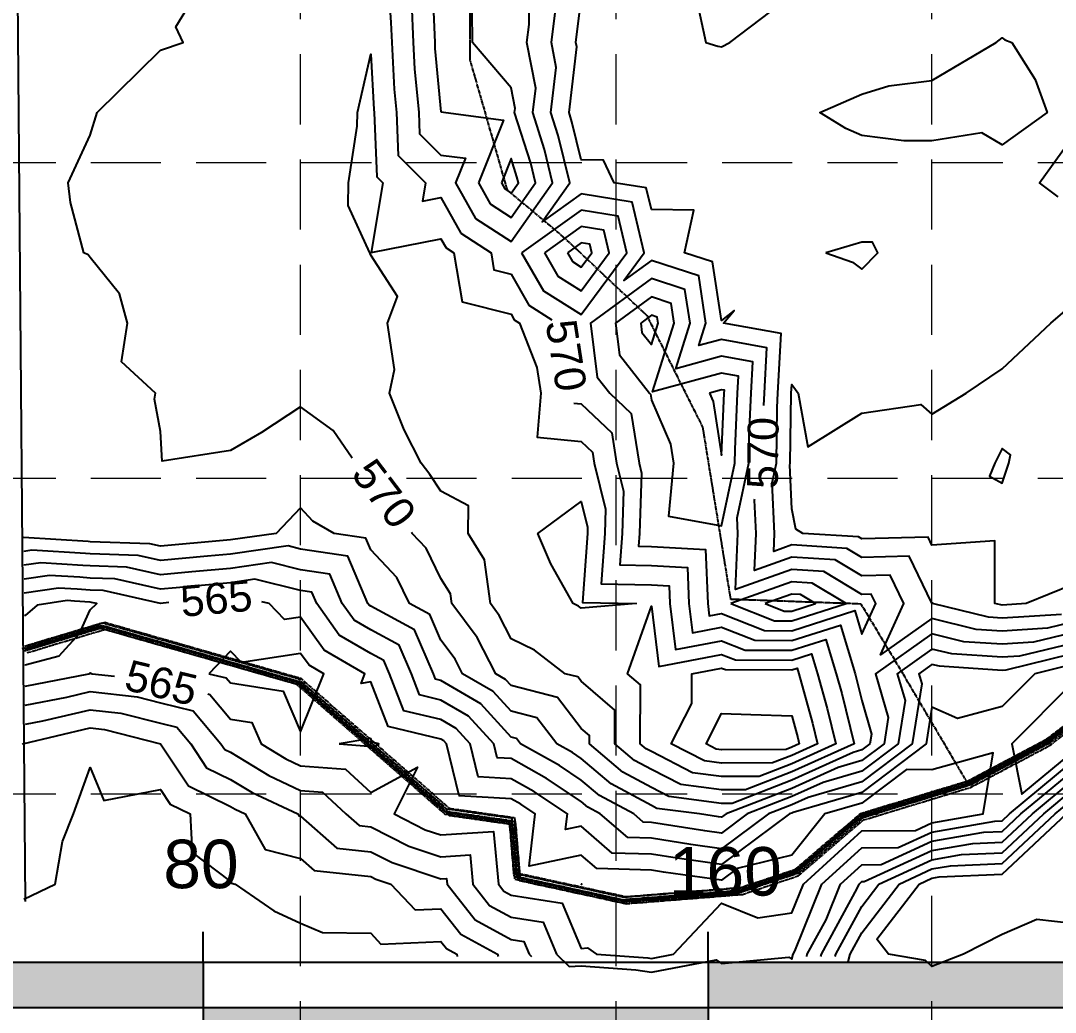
# Model space of a CAD drawing. Header units: inches. Extents: x 2468851 to 2474620, y 7110473 to 7114082.
# Drawn here: x 2469135.2 to 2469430.1, y 7111224.9 to 7111507.6 of the extents above; entities that cross this region are included whole.
import ezdxf
from ezdxf.enums import TextEntityAlignment as Align

# ---------------------------------------------------------------- set-up
doc = ezdxf.new("R2010")
doc.units = ezdxf.units.IN
doc.header["$MEASUREMENT"] = 0
doc.linetypes.add('FL1', pattern=[1.2, 0.9, -0.075, 0, -0.075, 0, -0.075, 0, -0.075])
doc.linetypes.add('HIDDEN', pattern=[0.375, 0.25, -0.125])
for name, color, linetype in [('CONTOURS-MAJ', 250, 'Continuous'), ('CONTOURS-MIN', 250, 'Continuous'), ('CREEK_FL', 250, 'FL1'), ('FUTURE', 250, 'Continuous'), ('GRID', 254, 'HIDDEN'), ('NARROW', 7, 'Continuous'), ('SODDED LOT', 2, 'Continuous')]:
    doc.layers.add(name, color=color, linetype=linetype)
doc.styles.get("Standard").update_dxf_attribs({"font": 'ARIAL.TTF'})

# ---------------------------------------------------------------- blocks, each defined once
blk = doc.blocks.new('A$C0CA6349E')
h = blk.add_hatch(color=7)
h.paths.add_polyline_path([(82.24, 7.21), (82.24, 14.41), (2.24, 14.41), (2.24, 7.21)])
h.paths.add_polyline_path([(82.24, 7.21), (82.24, 0), (162.24, 0), (162.24, 7.21)])
h.paths.add_polyline_path([(162.24, 14.41), (162.24, 7.21), (242.23, 7.21), (242.23, 14.41)])
at = {"color": 7}
for p, q in [((82.24, 14.41), (82.24, 19.21)), ((162.24, 14.41), (162.24, 19.21)), ((2.24, 14.41), (82.24, 14.41)), ((82.24, 14.41), (242.23, 14.41)), ((82.24, 14.41), (82.24, 0)), ((162.24, 14.41), (162.24, 0)), ((2.24, 7.21), (242.23, 7.21))]:
    blk.add_line(p, q, dxfattribs=at)
for s, p in [('80', (75.94, 26.11)), ('160', (156.01, 24.94))]:
    blk.add_text(s, height=7.68, dxfattribs=at).set_placement(p)
blk = doc.blocks.new('A$C13C96AAC')
at = {"layer": 'NARROW', "ltscale": 500}
blk.add_blockref('A$C0CA6349E', (0, 0), dxfattribs=at)

msp = doc.modelspace()

# ---------------------------------------------------------------- hatches: boundary and pattern name
at = {"layer": 'SODDED LOT'}
h = msp.add_hatch(dxfattribs=at)
h.set_pattern_fill('ANSI31', color=256, scale=40, style=0)
edge = h.paths.add_edge_path()
edge.add_line((2471878.14, 7111617.81), (2471733.92, 7111616.99))
edge.add_line((2471733.92, 7111616.99), (2471734.18, 7111508.06))
edge.add_line((2471734.18, 7111508.06), (2471859.31, 7111508.34))
edge.add_arc((2471859.27, 7111527.78), 19.44, 270.1281, 365.8334)
edge.add_line((2471878.6, 7111529.75), (2471878.43, 7111615.84))
edge.add_line((2471878.43, 7111615.84), (2471878.14, 7111617.81))
h.paths.add_polyline_path([(2471515.94, 7111475.91), (2471516.13, 7111331.66), (2471426.75, 7111331.66), (2471425.57, 7111475.63)])
h.paths.add_polyline_path([(2471163.92, 7111825.55), (2471163.11, 7111970.3), (2471074.78, 7111968.28), (2471074.38, 7111826.35)])
h.paths.add_polyline_path([(2470983.7, 7111825.12), (2470983.24, 7111969.87), (2470894.17, 7111968.95), (2470894.63, 7111825.58)])
h.paths.add_polyline_path([(2470462.54, 7111834), (2470614.22, 7111834.65), (2470616.16, 7111789.71), (2470750.69, 7111790.68), (2470751.01, 7111702.42), (2470616.8, 7111702.42), (2470615.83, 7111759), (2470605.81, 7111757.38), (2470463.51, 7111758.67)])
h.paths.add_polyline_path([(2470113.06, 7111496.01), (2470072.97, 7111368.32), (2470108.65, 7111357.77), (2470153.2, 7111347.74), (2470207.79, 7111335.38), (2470236.95, 7111331.19), (2470298.11, 7111325.02), (2470314.47, 7111323.88), (2470322.8, 7111457.64), (2470251.12, 7111464.45), (2470181.78, 7111477.77)])
h.paths.add_polyline_path([(2469651.46, 7111700.86), (2469516.57, 7111699.32), (2469517.53, 7111609.54), (2469562.54, 7111591.28), (2469580.04, 7111585.32), (2469605.81, 7111578.2), (2469620.57, 7111574.84), (2469632.5, 7111573.42), (2469636.94, 7111573.89), (2469641.49, 7111575.41), (2469645.37, 7111578.15), (2469648.39, 7111581.55), (2469651.14, 7111586.66), (2469652.37, 7111591.68), (2469652.18, 7111601.14)])
edge = h.paths.add_edge_path()
edge.add_line((2470431.89, 7111667.04), (2470417.42, 7111666.88))
edge.add_line((2470417.42, 7111666.88), (2470297.6, 7111666.45))
edge.add_line((2470297.6, 7111666.45), (2470297.94, 7111491.19))
edge.add_line((2470297.94, 7111491.19), (2470338, 7111488.45))
edge.add_line((2470338, 7111488.45), (2470383.55, 7111487.7))
edge.add_line((2470383.55, 7111487.7), (2470414.18, 7111488.82))
edge.add_arc((2470413.48, 7111507.87), 19.06, 272.1037, 359.9465)
edge.add_line((2470432.54, 7111507.85), (2470431.94, 7111665.77))
edge.add_line((2470431.94, 7111665.77), (2470431.89, 7111667.04))
h.paths.add_polyline_path([(2470001.06, 7111707.22), (2470149.45, 7111666.19), (2470148.76, 7111841.57), (2470001.33, 7111840.86)])
edge = h.paths.add_edge_path()
edge.add_line((2469778.45, 7111705.57), (2469682.37, 7111705.53))
edge.add_line((2469682.37, 7111705.53), (2469683.62, 7111588.73))
edge.add_arc((2469701.77, 7111588.93), 18.15, 180.6134, 277.0441)
edge.add_line((2469703.99, 7111570.92), (2469779.71, 7111571.39))
edge.add_line((2469779.71, 7111571.39), (2469779.64, 7111586.31))
edge.add_line((2469779.64, 7111586.31), (2469778.45, 7111705.57))
h.paths.add_polyline_path([(2470015.75, 7112006.16), (2470015.99, 7111872), (2470095.33, 7111872.74), (2470094.59, 7112006.9), (2470099.29, 7112006.9), (2470098.86, 7112141.12), (2470021.38, 7112140.9), (2470020.72, 7112007.15)])
h.paths.add_polyline_path([(2469776.58, 7112005.55), (2469856.02, 7112005.8), (2469856.49, 7111871.77), (2469777.08, 7111871.31), (2469777.08, 7111885.96)])
edge = h.paths.add_edge_path()
edge.add_line((2469786.45, 7112005.92), (2469785.68, 7112140.02))
edge.add_line((2469785.68, 7112140.02), (2469713.34, 7112139.91))
edge.add_arc((2469713.38, 7112119.63), 20.27, 90.093, 165.6857)
edge.add_arc((2470143.68, 7112009.84), 464.36, 165.6857, 180.536)
edge.add_line((2469679.34, 7112005.49), (2469785.96, 7112005.86))
edge.add_line((2469785.96, 7112005.86), (2469786.45, 7112005.92))
h.paths.add_polyline_path([(2469649.6, 7111848.84), (2469635.2, 7111848.75), (2469515.35, 7111847.42), (2469515.62, 7111823.32), (2469381.31, 7111821.85), (2469381.93, 7111748.24), (2469396.3, 7111748.24), (2469516.28, 7111749.42), (2469516.06, 7111773.6), (2469650.36, 7111775)])
h.paths.add_polyline_path([(2469651.21, 7112064.55), (2469634.57, 7112066.16), (2469517.7, 7112080.49), (2469516.64, 7112069.09), (2469514.68, 7112044.74), (2469514.3, 7111995.84), (2469514.75, 7111921.62), (2469649.01, 7111922.88), (2469647.99, 7111997.16), (2469648.39, 7112022.09), (2469649.17, 7112040.78)])
h.paths.add_polyline_path([(2469348.37, 7111996.14), (2469333.8, 7111995.88), (2469211.95, 7111994.68), (2469213.43, 7111846.88), (2469349.74, 7111848.08)])
edge = h.paths.add_edge_path()
edge.add_line((2469730.73, 7112440.03), (2469731.15, 7112305.56))
edge.add_line((2469731.15, 7112305.56), (2469808.21, 7112305.54))
edge.add_line((2469808.21, 7112305.54), (2470037.38, 7112306.59))
edge.add_line((2470037.38, 7112306.59), (2470037.82, 7112172.28))
edge.add_line((2470037.82, 7112172.28), (2469741.34, 7112171.2))
edge.add_arc((2469741.22, 7112203.44), 32.23, 246.0227, 270.2078, ccw=False)
edge.add_arc((2469697.26, 7112140.01), 45.9, 47.7551, 171.3864)
edge.add_line((2469651.88, 7112146.88), (2469532.82, 7112163.94))
edge.add_line((2469532.82, 7112163.94), (2469542.24, 7112198.47))
edge.add_line((2469542.24, 7112198.47), (2469562.19, 7112256.01))
edge.add_line((2469562.19, 7112256.01), (2469579.94, 7112304.73))
edge.add_line((2469579.94, 7112304.73), (2469573.93, 7112305.1))
edge.add_line((2469573.93, 7112305.1), (2469573.43, 7112439.53))
edge.add_line((2469573.43, 7112439.53), (2469730.73, 7112440.03))
h.paths.add_polyline_path([(2470018.68, 7112606.6), (2470019.14, 7112472.29), (2470094.74, 7112472.83), (2470094.31, 7112486.95), (2470094.13, 7112606.77)])
h.paths.add_polyline_path([(2469792.37, 7112605.8), (2469792.71, 7112471.2), (2469716.66, 7112471.33), (2469716.66, 7112486.16), (2469716.53, 7112605.8)])
h.paths.add_polyline_path([(2470020.12, 7112140.9), (2470020.45, 7112006.75), (2469864, 7112006.19), (2469863.37, 7112140.41)])
h.paths.add_polyline_path([(2471074.5, 7112290.24), (2471164.61, 7112290.54), (2471163.96, 7112435.01), (2471074.15, 7112434.66)])
edge = h.paths.add_edge_path()
edge.add_line((2471343.8, 7111971.44), (2471344.7, 7112114.95))
edge.add_line((2471344.7, 7112114.95), (2471539.87, 7112116.18))
edge.add_arc((2471539.99, 7112097.82), 18.36, 0.6652, 90.3626, ccw=False)
edge.add_line((2471558.35, 7112098.03), (2471558.44, 7111971.6))
edge.add_line((2471558.44, 7111971.6), (2471343.8, 7111971.44))
h.paths.add_polyline_path([(2471733.95, 7111796.93), (2471589.88, 7111797.21), (2471589.6, 7111707.83), (2471733.95, 7111707.27)])
h.paths.add_polyline_path([(2471256.55, 7111650.5), (2471346.65, 7111651.4), (2471345.56, 7111795.58), (2471256.09, 7111794.88)])
h.paths.add_polyline_path([(2470896.14, 7111649.75), (2470986.24, 7111650.18), (2470985.81, 7111794.06), (2470895.5, 7111793.85)])
h.paths.add_polyline_path([(2471075.94, 7111650.02), (2471166.38, 7111650.42), (2471165.98, 7111506.4), (2471076.34, 7111505.2)])
edge = h.paths.add_edge_path()
edge.add_line((2470616.6, 7111503.76), (2470614.57, 7111613.54))
edge.add_line((2470614.57, 7111613.54), (2470751.96, 7111614.46))
edge.add_line((2470751.96, 7111614.46), (2470752.52, 7111524.23))
edge.add_arc((2470733.02, 7111524.11), 19.51, -88.4919, 0.3567, ccw=False)
edge.add_line((2470733.53, 7111504.61), (2470623.66, 7111504.15))
edge.add_line((2470623.66, 7111504.15), (2470616.6, 7111503.76))
h.paths.add_polyline_path([(2470463.61, 7111603.16), (2470613.04, 7111603.43), (2470612.86, 7111756.91), (2470462.93, 7111757.35)])
h.paths.add_polyline_path([(2469852.56, 7111706.18), (2469854.08, 7111571.62), (2469927.93, 7111571.62), (2469926.61, 7111705.99)])
edge = h.paths.add_edge_path()
edge.add_line((2470297.32, 7111740.55), (2470297.26, 7111841.96))
edge.add_line((2470297.26, 7111841.96), (2470411.86, 7111842.43))
edge.add_arc((2470411.94, 7111822.98), 19.45, 2.0481, 90.236, ccw=False)
edge.add_line((2470431.37, 7111823.68), (2470431.8, 7111741.01))
edge.add_line((2470431.8, 7111741.01), (2470297.32, 7111740.55))
h.paths.add_polyline_path([(2470148.95, 7111841.35), (2470149.53, 7111666.08), (2470297.52, 7111666.62), (2470296.95, 7111841.9)])
h.paths.add_polyline_path([(2470001.09, 7111840.81), (2469926.23, 7111840.4), (2469926.77, 7111706.44), (2470001.47, 7111706.6)])
h.paths.add_polyline_path([(2469683.69, 7111706.18), (2469852.19, 7111706.18), (2469851.39, 7111840.13), (2469708.56, 7111840.13), (2469694.21, 7111838.66), (2469687.03, 7111833.81), (2469682.17, 7111824.5), (2469681.4, 7111811.11), (2469682.35, 7111706.12)])
h.paths.add_polyline_path([(2469381.01, 7112045.7), (2469514.27, 7112044.48), (2469517.52, 7112080.63), (2469651.2, 7112064.38), (2469658.51, 7112108.24), (2469658.51, 7112116.77), (2469656.48, 7112120.02), (2469653.23, 7112126.93), (2469652.82, 7112135.05), (2469650.38, 7112142.36), (2469650.38, 7112146.42), (2469532.96, 7112162.67), (2469523.62, 7112122.46), (2469389.54, 7112138.3), (2469384.67, 7112102.56), (2469381.42, 7112070.88)])
h.paths.add_polyline_path([(2470183.62, 7112307.12), (2470258.33, 7112308.1), (2470258, 7112441.02), (2470182.97, 7112441.02)])
h.paths.add_polyline_path([(2470033.71, 7112306.58), (2470108.63, 7112307.6), (2470107.61, 7112441.33), (2470033.02, 7112440.99)])
h.paths.add_polyline_path([(2469731.5, 7112305.73), (2469808.52, 7112305.95), (2469807.86, 7112440.37), (2469731.08, 7112440.06)])
h.paths.add_polyline_path([(2469437.23, 7112304.73), (2469573.71, 7112305.3), (2469572.86, 7112439.76), (2469497.13, 7112438.91), (2469488.66, 7112437.5), (2469481.59, 7112432.69), (2469477.35, 7112427.05), (2469474.24, 7112416.03)])
h.paths.add_polyline_path([(2470320.44, 7112607.52), (2470321.11, 7112473.23), (2470245.46, 7112472.87), (2470245.08, 7112607.02)])
h.paths.add_polyline_path([(2470177.76, 7112007.29), (2470416.4, 7112007.94), (2470430.92, 7112007.8), (2470430.5, 7112122.83), (2470430.45, 7112123.93), (2470430.28, 7112125.48), (2470430.04, 7112126.7), (2470429.95, 7112127.17), (2470429.65, 7112128.23), (2470429.51, 7112128.71), (2470428.96, 7112130.17), (2470428.29, 7112131.61), (2470427.44, 7112133.03), (2470426.6, 7112134.28), (2470425.56, 7112135.6), (2470424.51, 7112136.68), (2470423.41, 7112137.67), (2470421.96, 7112138.8), (2470420.8, 7112139.55), (2470419.24, 7112140.4), (2470417.84, 7112141.02), (2470416.4, 7112141.53), (2470415.05, 7112141.89), (2470413.14, 7112142.22), (2470411.73, 7112142.37), (2470177.16, 7112141.43)])
h.paths.add_polyline_path([(2470605.08, 7112373.61), (2470460.62, 7112373.35), (2470460.51, 7112450.56), (2470529.82, 7112450.15), (2470604.97, 7112450.55)])

# ---------------------------------------------------------------- linework, layer by layer
at = {"layer": 'CONTOURS-MAJ', "color": 42}
for points, elevation in [([(2469229.63, 7111382.92), (2469224.29, 7111390.73), (2469214.99, 7111397.5), (2469203.8, 7111390.24), (2469194.99, 7111385.1), (2469175.55, 7111381.98), (2469174.99, 7111390.48), (2469173.29, 7111399.72), (2469173.59, 7111401.42), (2469163.87, 7111410.3), (2469165.65, 7111421.42), (2469163.31, 7111429.74), (2469154.99, 7111440.12), (2469154.4, 7111440.83), (2469153.19, 7111441.42), (2469149.4, 7111455.83), (2469148.67, 7111461.42), (2469154.99, 7111475.02), (2469157, 7111481.42), (2469174.99, 7111499.25), (2469181.53, 7111501.42), (2469179.41, 7111505.85), (2469188.94, 7111521.42)], 570), ([(2469239.72, 7111521.42), (2469240.72, 7111507.15), (2469240.94, 7111501.42), (2469241.66, 7111488.09), (2469242.28, 7111481.42), (2469242.8, 7111469.23), (2469250.61, 7111461.42), (2469249.74, 7111456.18), (2469254.99, 7111457.21), (2469260.63, 7111447.06), (2469269.27, 7111441.42), (2469270.11, 7111436.54), (2469274.99, 7111435.3), (2469280.05, 7111426.48), (2469286.63, 7111422.37)], 570), ([(2469347.06, 7111397.93), (2469347.21, 7111401.42), (2469347.91, 7111414.35), (2469334.99, 7111416.74), (2469328.53, 7111414.97), (2469330.55, 7111421.42), (2469328.47, 7111434.9), (2469314.99, 7111439.29), (2469307.14, 7111433.57), (2469312.95, 7111441.42), (2469309.49, 7111455.92), (2469294.99, 7111458.27), (2469283.87, 7111450.3), (2469291.7, 7111461.42), (2469288.43, 7111474.86), (2469286.34, 7111481.42), (2469287.86, 7111494.29), (2469286.47, 7111501.42), (2469288.09, 7111514.52)], 570), ([(2469292.83, 7111398.58), (2469294.99, 7111398.37), (2469303.68, 7111390.11), (2469305.06, 7111381.42), (2469307.04, 7111373.48), (2469306.64, 7111361.42), (2469305.99, 7111352.42), (2469314.99, 7111352.24), (2469325.25, 7111351.68), (2469325.67, 7111341.42), (2469326.67, 7111333.11), (2469334.99, 7111334.69), (2469344.5, 7111330.93), (2469354.99, 7111330.88), (2469368.86, 7111335.29), (2469373.05, 7111321.42), (2469373.47, 7111319.9), (2469374.99, 7111313.73), (2469377.76, 7111304.19), (2469377.31, 7111301.42), (2469374.99, 7111299.66), (2469372.51, 7111298.94), (2469354.99, 7111291.06), (2469338, 7111284.44), (2469334.99, 7111284.42), (2469319.96, 7111286.39), (2469314.99, 7111288.94), (2469306.88, 7111293.31), (2469297.32, 7111301.42), (2469297.32, 7111303.75), (2469294.99, 7111305.76), (2469288.21, 7111314.65), (2469274.99, 7111318.01), (2469273.36, 7111319.79), (2469270.59, 7111321.42), (2469265.35, 7111331.78), (2469258.09, 7111341.42), (2469257.73, 7111344.16), (2469254.99, 7111348.6), (2469250.77, 7111357.2), (2469246.81, 7111361.42), (2469246.63, 7111361.69)], 570), ([(2469434.99, 7111336.07), (2469427.92, 7111334.36), (2469414.99, 7111333.54), (2469407.6, 7111334.03), (2469394.99, 7111337.11), (2469380.35, 7111326.78), (2469387, 7111341.42), (2469383.05, 7111349.49), (2469374.99, 7111349.29), (2469367.4, 7111353.84), (2469354.99, 7111354.62), (2469344.41, 7111350.85), (2469344.83, 7111361.42), (2469344.43, 7111370.86), (2469344.51, 7111371.23)], 570), ([(2469177.42, 7111341.68), (2469175.03, 7111341.47), (2469174.99, 7111341.46), (2469158.67, 7111345.1), (2469154.99, 7111345.23), (2469151.28, 7111345.51), (2469145.91, 7111345.84), (2469136.15, 7111344.38)], 565), ([(2469299.31, 7111241.42), (2469313.93, 7111240.37), (2469314.99, 7111240.2), (2469321.33, 7111241.42), (2469334.99, 7111255.94), (2469345.34, 7111251.78), (2469354.99, 7111253.22), (2469358.32, 7111261.42), (2469374.99, 7111276.57), (2469390.24, 7111276.68), (2469394.99, 7111278.86), (2469409.62, 7111281.42), (2469412.39, 7111298.82), (2469394.99, 7111294.01), (2469387.71, 7111294.14), (2469374.99, 7111284.48), (2469364.4, 7111281.42), (2469354.99, 7111269.68), (2469339.43, 7111265.86), (2469334.99, 7111262.56), (2469318.41, 7111264.85), (2469314.99, 7111265.38), (2469299.41, 7111265.84), (2469294.99, 7111269.66), (2469280.13, 7111266.56), (2469281.85, 7111281.42), (2469277.74, 7111284.18), (2469274.99, 7111285.71), (2469260.17, 7111286.6), (2469256.61, 7111301.42), (2469255.83, 7111302.27), (2469254.99, 7111302.77), (2469239.92, 7111306.36), (2469234.99, 7111319.13), (2469232.22, 7111318.65), (2469233.32, 7111321.42), (2469221.66, 7111328.1), (2469214.99, 7111337.58), (2469210.43, 7111336.86), (2469205.99, 7111341.42), (2469203.93, 7111341.92)], 565), ([(2469136.41, 7111317.86), (2469154.62, 7111321.42), (2469154.87, 7111321.49), (2469154.95, 7111321.57), (2469154.99, 7111321.66), (2469155.58, 7111321.42), (2469155.58, 7111321.42), (2469161.94, 7111320.69)], 565), ([(2469434.99, 7111318.75), (2469417.75, 7111301.42), (2469420.64, 7111287.08), (2469434.99, 7111298.96)], 565), ([(2469188.49, 7111315.67), (2469189.09, 7111315.52), (2469194.99, 7111308.48), (2469201.09, 7111307.53), (2469203.72, 7111301.42), (2469210.74, 7111297.18), (2469214.99, 7111295.18), (2469227.78, 7111294.21), (2469234.99, 7111287.51), (2469248.3, 7111294.73), (2469241.66, 7111281.42), (2469250.49, 7111276.93), (2469254.99, 7111275.44), (2469269.99, 7111276.43), (2469271.38, 7111261.42), (2469272.96, 7111259.4), (2469274.99, 7111258.3), (2469289.53, 7111255.97), (2469294.99, 7111243.01), (2469296.79, 7111243.23), (2469299.31, 7111241.42)], 565), ([(2469371.06, 7111239.24), (2469371.64, 7111241.42), (2469374.99, 7111247.56), (2469385.59, 7111261.42), (2469394.99, 7111265.74), (2469400.22, 7111266.66), (2469414.99, 7111267.26), (2469430.12, 7111281.42), (2469434.99, 7111285.45)], 570)]:
    msp.add_lwpolyline(points, dxfattribs=dict(at, elevation=elevation))
at = {"layer": 'CONTOURS-MIN', "color": 42}
for points, elevation in [([(2469263.97, 7111501.42), (2469263.88, 7111510.31), (2469265.69, 7111521.42), (2469274.99, 7111527.78), (2469280.54, 7111541.42), (2469286.8, 7111553.23), (2469286.45, 7111561.42), (2469280.82, 7111567.26), (2469274.99, 7111570.84), (2469266.1, 7111561.42), (2469259.6, 7111546.04), (2469259.35, 7111541.42), (2469254.99, 7111534.57), (2469252.34, 7111521.42), (2469252.52, 7111518.95), (2469253.2, 7111501.42)], 568), ([(2469246.62, 7111513.05), (2469247.07, 7111501.42), (2469247.48, 7111493.91), (2469248.65, 7111481.42), (2469248.9, 7111475.34), (2469254.99, 7111469.26), (2469261.97, 7111468.41), (2469259.18, 7111461.42), (2469264.82, 7111451.25), (2469274.99, 7111444.63), (2469286.82, 7111461.42), (2469284.5, 7111470.94), (2469281.17, 7111481.42), (2469282, 7111488.43), (2469279.48, 7111501.42), (2469280.11, 7111506.54), (2469280.07, 7111521.42)], 569), ([(2469327.78, 7111514.21), (2469330.47, 7111501.42), (2469333.89, 7111500.33), (2469334.99, 7111500.16), (2469337.38, 7111501.42), (2469354.99, 7111514.87)], 571), ([(2469431.9, 7111338.33), (2469414.99, 7111337.26), (2469411.09, 7111337.52), (2469395.15, 7111341.42), (2469395.15, 7111341.58), (2469394.99, 7111341.57), (2469388.46, 7111354.9), (2469374.99, 7111354.56), (2469370.7, 7111357.13), (2469354.99, 7111358.12), (2469349.85, 7111356.29), (2469350.06, 7111361.42), (2469349.45, 7111375.88), (2469350.64, 7111381.42), (2469350.85, 7111397.29), (2469351.03, 7111401.42), (2469351.96, 7111418.39), (2469335.59, 7111421.42), (2469338.55, 7111424.98), (2469334.99, 7111422.11), (2469332.4, 7111438.84), (2469324.47, 7111441.42), (2469327.13, 7111453.56), (2469314.99, 7111453.76), (2469313.51, 7111459.95), (2469304.4, 7111461.42), (2469301.38, 7111467.82), (2469294.99, 7111467.95), (2469292.35, 7111478.78), (2469291.51, 7111481.42), (2469293.71, 7111500.15), (2469293.47, 7111501.42), (2469294.99, 7111513.76)], 571), ([(2469253.2, 7111501.42), (2469253.29, 7111499.73), (2469254.99, 7111481.65)], 568), ([(2469265.7, 7111461.42), (2469269.02, 7111455.45), (2469274.99, 7111451.55), (2469281.94, 7111461.42), (2469280.58, 7111467.01), (2469276, 7111481.42), (2469276.14, 7111482.57), (2469274.99, 7111488.51), (2469263.97, 7111501.42)], 568), ([(2469254.99, 7111481.65), (2469272.85, 7111479.29), (2469265.7, 7111461.42)], 568), ([(2469430.98, 7111457.41), (2469425.68, 7111461.42), (2469434.99, 7111474.32)], 572), ([(2469434.99, 7111346.73), (2469421.87, 7111341.42), (2469414.99, 7111340.99), (2469414.58, 7111341.01), (2469412.91, 7111341.42), (2469412.91, 7111359.34), (2469394.99, 7111358.02), (2469393.87, 7111360.3), (2469374.99, 7111359.83), (2469373.99, 7111360.43), (2469358.12, 7111361.42), (2469356.2, 7111362.64), (2469354.99, 7111368.38), (2469354.46, 7111380.89), (2469354.57, 7111381.42), (2469354.85, 7111401.28), (2469354.85, 7111401.42), (2469354.99, 7111403.91), (2469356.06, 7111402.5), (2469356.83, 7111401.42), (2469359.63, 7111386.06), (2469374.99, 7111395.7), (2469391.77, 7111398.21), (2469394.99, 7111395.41), (2469404.75, 7111401.42), (2469414.99, 7111408.38), (2469428.85, 7111421.42), (2469434.99, 7111426.61)], 572), ([(2469434.99, 7111333.05), (2469423.95, 7111330.38), (2469414.99, 7111329.82), (2469404.1, 7111330.54), (2469394.99, 7111332.77), (2469378.91, 7111321.42), (2469382.53, 7111308.96), (2469381.31, 7111301.42), (2469374.99, 7111296.62), (2469368.24, 7111294.68), (2469354.99, 7111288.71), (2469336.29, 7111281.42), (2469334.99, 7111280.46), (2469334.14, 7111280.57), (2469328.68, 7111281.42), (2469316.57, 7111283.01), (2469314.99, 7111283.82), (2469303.55, 7111289.98), (2469294.99, 7111297.24), (2469292.49, 7111298.92), (2469288, 7111301.42), (2469282.37, 7111308.8), (2469274.99, 7111310.68), (2469269.85, 7111316.29), (2469261.15, 7111321.42), (2469259.08, 7111325.51), (2469254.99, 7111330.95), (2469251.85, 7111338.29), (2469246.05, 7111341.42), (2469242.41, 7111348.84), (2469234.99, 7111356.76), (2469233.6, 7111360.04), (2469224.52, 7111361.42), (2469218.49, 7111364.92), (2469214.99, 7111368.72), (2469208.02, 7111361.42), (2469194.99, 7111359.55), (2469192.93, 7111359.37), (2469174.99, 7111357.79), (2469172.02, 7111358.45), (2469154.99, 7111359.06), (2469154.45, 7111359.1), (2469136, 7111360.22)], 569), ([(2469434.99, 7111330.04), (2469419.97, 7111326.41), (2469414.99, 7111326.09), (2469400.61, 7111327.05), (2469394.99, 7111328.42), (2469385.07, 7111321.42), (2469387.3, 7111313.74), (2469385.3, 7111301.42), (2469374.99, 7111293.59), (2469363.97, 7111290.41), (2469354.99, 7111286.36), (2469342.31, 7111281.42), (2469334.99, 7111275.98), (2469330.21, 7111276.64), (2469314.99, 7111279.01), (2469312.65, 7111279.08), (2469309.94, 7111281.42), (2469300.22, 7111286.65), (2469294.99, 7111291.09), (2469288.8, 7111295.23), (2469277.7, 7111301.42), (2469276.53, 7111302.96), (2469274.99, 7111303.35), (2469266.35, 7111312.78), (2469254.99, 7111319.49), (2469253.43, 7111319.86), (2469252.82, 7111321.42), (2469247.48, 7111333.92), (2469234.99, 7111340.67), (2469234.51, 7111340.94), (2469234.17, 7111341.42), (2469228.47, 7111354.91), (2469214.99, 7111356.96), (2469211.4, 7111357.84), (2469194.99, 7111355.48), (2469188.46, 7111354.89), (2469174.99, 7111353.71), (2469168.68, 7111355.11), (2469154.99, 7111355.6), (2469153.66, 7111355.7), (2469138.35, 7111356.63), (2469136.04, 7111356.29)], 568), ([(2469434.99, 7111327.03), (2469416, 7111322.43), (2469414.99, 7111322.37), (2469397.12, 7111323.56), (2469394.99, 7111324.08), (2469391.23, 7111321.42), (2469392.07, 7111318.51), (2469389.3, 7111301.42), (2469374.99, 7111290.55), (2469359.7, 7111286.14), (2469354.99, 7111284.02), (2469348.33, 7111281.42), (2469334.99, 7111271.51), (2469326.28, 7111272.71), (2469314.99, 7111274.47), (2469308.23, 7111274.67), (2469300.42, 7111281.42), (2469296.89, 7111283.32), (2469294.99, 7111284.94), (2469285.11, 7111291.55), (2469274.99, 7111297.19), (2469271, 7111297.43), (2469270.04, 7111301.42), (2469262.84, 7111309.28), (2469254.99, 7111313.91), (2469248.92, 7111315.36), (2469246.58, 7111321.42), (2469243.11, 7111329.54), (2469234.99, 7111333.93), (2469230.23, 7111336.66), (2469226.87, 7111341.42), (2469223.35, 7111349.78), (2469214.99, 7111351.05), (2469206.65, 7111353.08), (2469194.99, 7111351.41), (2469183.98, 7111350.42), (2469174.99, 7111349.63), (2469165.34, 7111351.78), (2469154.99, 7111352.14), (2469152.87, 7111352.31), (2469140.87, 7111353.03), (2469136.08, 7111352.32)], 567), ([(2469434.99, 7111324.01), (2469424.28, 7111321.42), (2469414.99, 7111312.1), (2469402.23, 7111308.67), (2469394.99, 7111311.85), (2469393.29, 7111301.42), (2469374.99, 7111287.51), (2469355.44, 7111281.87), (2469354.99, 7111281.67), (2469354.36, 7111281.42), (2469334.99, 7111267.04), (2469322.34, 7111268.78), (2469314.99, 7111269.92), (2469303.82, 7111270.25), (2469294.99, 7111277.89), (2469290.53, 7111276.96), (2469291.04, 7111281.42), (2469281.43, 7111287.86), (2469274.99, 7111291.45), (2469265.58, 7111292.02), (2469263.32, 7111301.42), (2469259.34, 7111305.77), (2469254.99, 7111308.34), (2469244.42, 7111310.86), (2469240.34, 7111321.42), (2469238.74, 7111325.17), (2469234.99, 7111327.2), (2469225.94, 7111332.38), (2469219.58, 7111341.42), (2469218.22, 7111344.65), (2469214.99, 7111345.14), (2469201.9, 7111348.33), (2469194.99, 7111347.34), (2469179.51, 7111345.94), (2469174.99, 7111345.55), (2469162.01, 7111348.44), (2469154.99, 7111348.69), (2469152.07, 7111348.91), (2469143.39, 7111349.44), (2469136.12, 7111348.35)], 566), ([(2469136.35, 7111323.99), (2469136.47, 7111323.97), (2469146.12, 7111326.5), (2469151.9, 7111332.92), (2469154.99, 7111339.59), (2469156.86, 7111341.42), (2469155.33, 7111341.76), (2469154.99, 7111341.78), (2469150.49, 7111342.12), (2469148.43, 7111342.24), (2469139.85, 7111340.96), (2469136.49, 7111338.01), (2469136.22, 7111337.94)], 564), ([(2469136.46, 7111312.42), (2469148.3, 7111314.74), (2469154.99, 7111316.32), (2469168.35, 7111314.78), (2469174.99, 7111313.09), (2469184.39, 7111310.83), (2469192.26, 7111301.42), (2469193.35, 7111299.78), (2469194.99, 7111298.99), (2469205.93, 7111292.37), (2469214.99, 7111288.11), (2469221.2, 7111287.64), (2469227.88, 7111281.42), (2469231.66, 7111278.09), (2469234.99, 7111277.73), (2469245.8, 7111272.23), (2469254.99, 7111269.19), (2469263.3, 7111269.73), (2469264.07, 7111261.42), (2469268.87, 7111255.3), (2469274.99, 7111251.98), (2469284.09, 7111250.52), (2469287.92, 7111241.42)], 566), ([(2469136.52, 7111306.98), (2469141.53, 7111307.96), (2469154.99, 7111311.14), (2469163.71, 7111310.14), (2469174.99, 7111307.26), (2469179.7, 7111306.13), (2469183.64, 7111301.42), (2469188.16, 7111294.59), (2469194.99, 7111291.27), (2469201.13, 7111287.56), (2469214.16, 7111281.42), (2469214.46, 7111280.89), (2469214.99, 7111280.76), (2469225.26, 7111271.69), (2469234.99, 7111270.65), (2469241.1, 7111267.54), (2469254.99, 7111262.94), (2469256.61, 7111263.04), (2469256.76, 7111261.42), (2469264.77, 7111251.2), (2469274.99, 7111245.66), (2469278.64, 7111245.08), (2469280.18, 7111241.42)], 567), ([(2469135.72, 7111301.31), (2469135.75, 7111301.42), (2469154.99, 7111305.97), (2469159.07, 7111305.5), (2469174.99, 7111301.44), (2469175, 7111301.43), (2469175.01, 7111301.42), (2469182.97, 7111289.41), (2469194.99, 7111283.56), (2469196.32, 7111282.75), (2469199.14, 7111281.42), (2469204.86, 7111271.29), (2469214.99, 7111268.71), (2469218.86, 7111265.29), (2469234.99, 7111263.56), (2469236.4, 7111262.84), (2469240.68, 7111261.42), (2469247.62, 7111254.05), (2469254.99, 7111254.36), (2469260.67, 7111247.1), (2469271.15, 7111241.42), (2469271.32, 7111240.79)], 568), ([(2469136.04, 7111257.12), (2469145.02, 7111261.42), (2469147.1, 7111273.53), (2469150.22, 7111281.42), (2469154.99, 7111294.7), (2469158.87, 7111285.3), (2469174.99, 7111288.43), (2469177.78, 7111284.22), (2469183.52, 7111281.42), (2469184.03, 7111270.46), (2469194.99, 7111262.18), (2469195.26, 7111261.7), (2469196.33, 7111261.42), (2469207.39, 7111253.82), (2469214.99, 7111250.28), (2469221.2, 7111247.64), (2469234.99, 7111247.4), (2469237.89, 7111244.32), (2469254.99, 7111245.03), (2469256.57, 7111243.01), (2469259.49, 7111241.42), (2469259.66, 7111240.79)], 569), ([(2469287.92, 7111241.42), (2469291.52, 7111237.95), (2469294.99, 7111238.12), (2469310.56, 7111236.99), (2469314.99, 7111236.29), (2469333.41, 7111239.85), (2469334.99, 7111238.78), (2469354.14, 7111240.57), (2469354.99, 7111239.98), (2469355.37, 7111241.42), (2469355.84, 7111242.27), (2469363.62, 7111261.42), (2469374.99, 7111271.75), (2469385.39, 7111271.83), (2469394.99, 7111276.23), (2469412.95, 7111279.38), (2469414.99, 7111279.47), (2469417.08, 7111281.42), (2469434.99, 7111296.26)], 566), ([(2469359.27, 7111240.79), (2469359.44, 7111241.42), (2469364.77, 7111251.2), (2469368.92, 7111261.42), (2469374.99, 7111266.94), (2469380.54, 7111266.97), (2469394.99, 7111273.61), (2469409.77, 7111276.2), (2469414.99, 7111276.42), (2469420.34, 7111281.42), (2469434.99, 7111293.56)], 567), ([(2469363.34, 7111240.79), (2469363.51, 7111241.42), (2469373.7, 7111260.14), (2469374.23, 7111261.42), (2469374.99, 7111262.12), (2469375.69, 7111262.12), (2469394.99, 7111270.99), (2469406.59, 7111273.02), (2469414.99, 7111273.37), (2469423.6, 7111281.42), (2469434.99, 7111290.86)], 568), ([(2469367.41, 7111240.79), (2469367.58, 7111241.42), (2469374.99, 7111255.03), (2469379.88, 7111261.42), (2469394.99, 7111268.36), (2469403.41, 7111269.84), (2469414.99, 7111270.31), (2469426.86, 7111281.42), (2469434.99, 7111288.16)], 569), ([(2469434.99, 7111250.14), (2469424.84, 7111251.28), (2469414.99, 7111247.05), (2469403.93, 7111241.42), (2469394.99, 7111237.95), (2469393.18, 7111239.61), (2469382.59, 7111241.42), (2469379.3, 7111245.73), (2469391.3, 7111261.42), (2469394.99, 7111263.12), (2469397.04, 7111263.48), (2469414.99, 7111264.21), (2469433.38, 7111281.42)], 571), ([(2469280.18, 7111241.42), (2469280.84, 7111240.79)], 567)]:
    msp.add_lwpolyline(points, dxfattribs=dict(at, elevation=elevation))
for points, elevation in [([(2469370.44, 7111476.87), (2469362.99, 7111481.42), (2469374.99, 7111486.64), (2469382.64, 7111489.07), (2469394.99, 7111490.62), (2469413.31, 7111501.42), (2469414.99, 7111502.71), (2469415.75, 7111502.19), (2469417.76, 7111501.42), (2469424.44, 7111490.87), (2469427.82, 7111481.42), (2469414.99, 7111472.18), (2469409.23, 7111475.67), (2469394.99, 7111473.36), (2469386.96, 7111473.39), (2469374.99, 7111474.86)], 572), ([(2469310.2, 7111296.64), (2469304.57, 7111301.42), (2469304.58, 7111311.01), (2469294.99, 7111319.27), (2469294.06, 7111320.49), (2469290.39, 7111321.42), (2469281.69, 7111328.13), (2469274.99, 7111331.39), (2469271.62, 7111338.05), (2469269.08, 7111341.42), (2469267.42, 7111353.85), (2469262.75, 7111361.42), (2469262.87, 7111369.31), (2469254.99, 7111373.43), (2469251.79, 7111378.22), (2469249.36, 7111381.42), (2469244.49, 7111390.92), (2469240.36, 7111401.42), (2469241.76, 7111408.19), (2469239.78, 7111421.42), (2469242.57, 7111429), (2469234.99, 7111440.77), (2469234.81, 7111441.25), (2469234.75, 7111441.42), (2469228.49, 7111454.92), (2469228.65, 7111461.42), (2469231.07, 7111477.51), (2469231.16, 7111481.42), (2469234.99, 7111498.09), (2469235.84, 7111482.27), (2469235.92, 7111481.42), (2469236.69, 7111463.13), (2469238.4, 7111461.42), (2469235.09, 7111441.53), (2469254.99, 7111445.46), (2469256.43, 7111442.87), (2469258.64, 7111441.42), (2469261.04, 7111427.47), (2469274.99, 7111423.93), (2469275.9, 7111422.33), (2469277.36, 7111421.42), (2469282.29, 7111408.73), (2469283.44, 7111401.42), (2469282.43, 7111388.86), (2469294.99, 7111387.61), (2469298.16, 7111384.59), (2469298.67, 7111381.42), (2469301.92, 7111368.35), (2469301.69, 7111361.42), (2469300.65, 7111347.08), (2469314.99, 7111346.78), (2469320.08, 7111346.51), (2469320.28, 7111341.42), (2469321.87, 7111328.31), (2469334.99, 7111330.8), (2469341.71, 7111328.15), (2469354.99, 7111328.08), (2469364.75, 7111331.19), (2469367.7, 7111321.42), (2469369.29, 7111315.72), (2469372.8, 7111301.42), (2469354.99, 7111293.4), (2469341.85, 7111288.28), (2469334.99, 7111288.25), (2469323.34, 7111289.77), (2469314.99, 7111294.06)], 571), ([(2469272.22, 7111461.42), (2469273.21, 7111459.64), (2469274.99, 7111458.48), (2469277.06, 7111461.42), (2469276.65, 7111463.09), (2469274.99, 7111468.33)], 567), ([(2469278, 7111441.42), (2469284.19, 7111430.63), (2469294.99, 7111423.89), (2469307.97, 7111441.42), (2469305.47, 7111451.9), (2469294.99, 7111453.6)], 569), ([(2469284.52, 7111441.42), (2469288.34, 7111434.77), (2469294.99, 7111430.62), (2469302.99, 7111441.42), (2469301.44, 7111447.88), (2469294.99, 7111448.92)], 568), ([(2469291.04, 7111441.42), (2469292.48, 7111438.92), (2469294.99, 7111437.35), (2469298, 7111441.42), (2469297.42, 7111443.86), (2469294.99, 7111444.25)], 567), ([(2469364.69, 7111441.42), (2469372.35, 7111438.79), (2469374.99, 7111436.78), (2469379.56, 7111441.42), (2469378.04, 7111444.47), (2469374.99, 7111444.48)], 571), ([(2469331.05, 7111341.42), (2469331.47, 7111337.91), (2469334.99, 7111338.58), (2469347.28, 7111333.71), (2469354.99, 7111333.67), (2469372.97, 7111339.4), (2469374.99, 7111332.71), (2469378.95, 7111341.42), (2469377.65, 7111344.08), (2469374.99, 7111344.01), (2469364.11, 7111350.54), (2469354.99, 7111351.11), (2469338.97, 7111345.41), (2469339.6, 7111361.42), (2469339.42, 7111365.85), (2469342.76, 7111381.42), (2469342.87, 7111389.3), (2469343.39, 7111401.42), (2469343.87, 7111410.31), (2469334.99, 7111411.95), (2469321.92, 7111408.36), (2469326, 7111421.42), (2469324.53, 7111430.96), (2469314.99, 7111434.07), (2469297.62, 7111421.42), (2469299.55, 7111405.98), (2469303.1, 7111401.42), (2469309.2, 7111395.63), (2469311.46, 7111381.42), (2469312.17, 7111378.6), (2469311.59, 7111361.42), (2469311.33, 7111357.76), (2469314.99, 7111357.69), (2469330.42, 7111356.86)], 569), ([(2469321.3, 7111381.42), (2469319.87, 7111366.3), (2469334.99, 7111363.57), (2469338.82, 7111381.42), (2469338.88, 7111385.31), (2469339.57, 7111401.42), (2469339.83, 7111406.27), (2469334.99, 7111407.16), (2469315.31, 7111401.75), (2469321.46, 7111421.42), (2469320.59, 7111427.02), (2469314.99, 7111428.85), (2469304.79, 7111421.42), (2469305.92, 7111412.36), (2469314.43, 7111401.42), (2469314.72, 7111401.15), (2469314.99, 7111399.44), (2469320.44, 7111386.87)], 568), ([(2469311.96, 7111421.42), (2469312.3, 7111418.73), (2469314.99, 7111415.27), (2469316.91, 7111421.42), (2469316.65, 7111423.09), (2469314.99, 7111423.63)], 567), ([(2469331.53, 7111401.42), (2469332.57, 7111399.01), (2469334.99, 7111383.75), (2469335.75, 7111401.42), (2469335.79, 7111402.23), (2469334.99, 7111402.38)], 567), ([(2469412.86, 7111381.42), (2469411.34, 7111377.77), (2469414.99, 7111375.76), (2469416.93, 7111381.42), (2469417.37, 7111383.8), (2469414.99, 7111385.61)], 572), ([(2469294.24, 7111340.68), (2469292.71, 7111341.42), (2469286.32, 7111352.76), (2469282.65, 7111361.42), (2469294.99, 7111370.5), (2469296.8, 7111363.23), (2469296.74, 7111361.42), (2469295.31, 7111341.74), (2469310.68, 7111341.42), (2469294.99, 7111340.1)], 572), ([(2469337.62, 7111341.42), (2469350.07, 7111336.5), (2469354.99, 7111336.47), (2469370.52, 7111341.42), (2469360.81, 7111347.25), (2469354.99, 7111347.61)], 568), ([(2469347.45, 7111341.42), (2469352.85, 7111339.28), (2469354.99, 7111339.27), (2469361.73, 7111341.42), (2469357.52, 7111343.95), (2469354.99, 7111344.11)], 567), ([(2469313.53, 7111299.97), (2469311.82, 7111301.42), (2469311.84, 7111318.27), (2469308.18, 7111321.42), (2469314.99, 7111340.7), (2469317.07, 7111323.5), (2469334.99, 7111326.92), (2469338.93, 7111325.36), (2469354.99, 7111325.28), (2469360.64, 7111327.08), (2469362.35, 7111321.42), (2469365.1, 7111311.53), (2469367.59, 7111301.42), (2469354.99, 7111295.75), (2469345.7, 7111292.13), (2469334.99, 7111292.07), (2469326.72, 7111293.15), (2469314.99, 7111299.18)], 572), ([(2469188.78, 7111321.42), (2469193.79, 7111320.22), (2469194.99, 7111318.78), (2469210.01, 7111316.44), (2469214.99, 7111304.88), (2469221.56, 7111321.42), (2469217.38, 7111323.81), (2469214.99, 7111327.21), (2469198.14, 7111324.57), (2469194.99, 7111327.8)], 564), ([(2469330.1, 7111296.54), (2469320.6, 7111301.42), (2469326.51, 7111312.95), (2469326.54, 7111321.42), (2469334.99, 7111323.03), (2469336.14, 7111322.58), (2469354.99, 7111322.48), (2469356.54, 7111322.97), (2469357, 7111321.42), (2469360.92, 7111307.35), (2469362.37, 7111301.42), (2469354.99, 7111298.1), (2469349.54, 7111295.98), (2469334.99, 7111295.9)], 573), ([(2469333.49, 7111299.92), (2469330.56, 7111301.42), (2469334.99, 7111310.05), (2469343.31, 7111309.75), (2469354.99, 7111309.43), (2469356.73, 7111303.16), (2469357.16, 7111301.42), (2469354.99, 7111300.45), (2469353.39, 7111299.82), (2469334.99, 7111299.72)], 574), ([(2469225.95, 7111301.42), (2469234.36, 7111300.79), (2469234.99, 7111300.2), (2469237.24, 7111301.42), (2469235.42, 7111301.86), (2469234.99, 7111302.98)], 564), ([(2469374.92, 7111281.42), (2469374.65, 7111281.08), (2469374.99, 7111281.39), (2469379.46, 7111281.42), (2469375.07, 7111281.5), (2469374.99, 7111281.44)], 564), ([(2469294.93, 7111261.42), (2469294.98, 7111261.42), (2469294.99, 7111261.4), (2469295.2, 7111261.42), (2469294.99, 7111261.43), (2469294.99, 7111261.43)], 564)]:
    msp.add_lwpolyline(points, close=True, dxfattribs=dict(at, elevation=elevation))
at = {"layer": 'CREEK_FL', "color": 5}
for points in [[(2469405.21, 7111290.11), (2469386.73, 7111321.4), (2469374.79, 7111341.28), (2469337.64, 7111342.61), (2469329.68, 7111391.67), (2469313.76, 7111423.49), (2469289.88, 7111446.03), (2469273.96, 7111459.29), (2469263.34, 7111496.41), (2469263.34, 7111538.84), (2469252.73, 7111602.16), (2469248.75, 7111649.89)], [(2469135.55, 7111328.56), (2469157.68, 7111335.19), (2469213.4, 7111319.28), (2469255.86, 7111282.15), (2469274.43, 7111279.5), (2469275.76, 7111263.59), (2469306.27, 7111256.96), (2469339.44, 7111259.61), (2469355.36, 7111264.92), (2469373.94, 7111280.83), (2469404.45, 7111290.11), (2469427.01, 7111302.04), (2469461.5, 7111328.56), (2469493.35, 7111359.05), (2469594.18, 7111381.59), (2469615.81, 7111400.28), (2469660.92, 7111405.58)], [(2469136.31, 7111329.31), (2469158.43, 7111335.94), (2469214.16, 7111320.03), (2469256.61, 7111282.91), (2469275.19, 7111280.26), (2469276.51, 7111264.35), (2469307.03, 7111257.72), (2469340.2, 7111260.37), (2469356.12, 7111265.67), (2469374.69, 7111281.58), (2469405.21, 7111290.86), (2469427.76, 7111302.8), (2469462.26, 7111329.31), (2469494.1, 7111359.81), (2469594.93, 7111382.35), (2469616.57, 7111401.03), (2469661.68, 7111406.34)], [(2469136.31, 7111328.56), (2469158.43, 7111335.19), (2469214.16, 7111319.28), (2469256.61, 7111282.15), (2469275.19, 7111279.5), (2469276.51, 7111263.59), (2469307.03, 7111256.96), (2469340.2, 7111259.61), (2469356.12, 7111264.92), (2469374.69, 7111280.83), (2469405.21, 7111290.11), (2469427.76, 7111302.04), (2469462.26, 7111328.56), (2469494.1, 7111359.05), (2469594.93, 7111381.59), (2469616.57, 7111400.28), (2469661.68, 7111405.58)], [(2469137.06, 7111329.44), (2469159.19, 7111336.07), (2469214.91, 7111320.16), (2469257.37, 7111283.04), (2469275.94, 7111280.38), (2469277.27, 7111264.47), (2469307.78, 7111257.84), (2469340.95, 7111260.5), (2469356.87, 7111265.8), (2469375.45, 7111281.71), (2469405.96, 7111290.99), (2469428.52, 7111302.92), (2469463.01, 7111329.44), (2469494.86, 7111359.94), (2469595.69, 7111382.48), (2469617.33, 7111401.16), (2469662.44, 7111406.46)], [(2469135.8, 7111327.8), (2469157.93, 7111334.43), (2469213.65, 7111318.52), (2469256.11, 7111281.4), (2469274.68, 7111278.75), (2469276.01, 7111262.84), (2469306.53, 7111256.21), (2469339.69, 7111258.86), (2469355.62, 7111264.16), (2469374.19, 7111280.07), (2469404.71, 7111289.35), (2469427.26, 7111301.29), (2469461.76, 7111327.8), (2469493.6, 7111358.3), (2469594.43, 7111380.84), (2469616.07, 7111399.52), (2469661.18, 7111404.83)], [(2469136.43, 7111328.18), (2469158.56, 7111334.81), (2469214.28, 7111318.9), (2469256.74, 7111281.78), (2469275.31, 7111279.12), (2469276.64, 7111263.21), (2469307.15, 7111256.59), (2469340.32, 7111259.24), (2469356.24, 7111264.54), (2469374.82, 7111280.45), (2469405.33, 7111289.73), (2469427.89, 7111301.66), (2469462.39, 7111328.18), (2469494.23, 7111358.68), (2469595.06, 7111381.22), (2469616.7, 7111399.9), (2469661.81, 7111405.21)], [(2469137.06, 7111327.42), (2469159.19, 7111334.06), (2469214.91, 7111318.15), (2469257.37, 7111281.02), (2469275.94, 7111278.37), (2469277.27, 7111262.46), (2469307.78, 7111255.83), (2469340.95, 7111258.48), (2469356.87, 7111263.79), (2469375.45, 7111279.7), (2469405.96, 7111288.98), (2469428.52, 7111300.91), (2469463.01, 7111327.43), (2469494.86, 7111357.92), (2469595.69, 7111380.46), (2469617.33, 7111399.15), (2469662.44, 7111404.45)], [(2469137.31, 7111328.3), (2469159.44, 7111334.94), (2469215.16, 7111319.03), (2469257.62, 7111281.9), (2469276.19, 7111279.25), (2469277.52, 7111263.34), (2469308.04, 7111256.71), (2469341.2, 7111259.36), (2469357.13, 7111264.67), (2469375.7, 7111280.58), (2469406.22, 7111289.86), (2469428.77, 7111301.79), (2469463.27, 7111328.31), (2469495.11, 7111358.8), (2469595.94, 7111381.34), (2469617.58, 7111400.03), (2469662.69, 7111405.33)]]:
    msp.add_lwpolyline(points, dxfattribs=at)
at = {"layer": 'FUTURE', "color": 7}
msp.add_line((2469136.53, 7111256.42), (2469133.23, 7111647.75), dxfattribs=at)
at = {"layer": 'GRID', "color": 252, "linetype": 'HIDDEN', "lineweight": 0, "ltscale": 80}
for p, q in [((2469214.86, 7113988.05), (2469214.86, 7110836.8)), ((2469304.86, 7113988.05), (2469304.86, 7110836.8)), ((2469394.86, 7113988.05), (2469394.86, 7110836.8)), ((2468945.16, 7111467.19), (2474525.16, 7111467.19)), ((2468945.16, 7111377.19), (2474525.16, 7111377.19)), ((2468945.16, 7111287.19), (2474525.16, 7111287.19))]:
    msp.add_line(p, q, dxfattribs=at)

# ---------------------------------------------------------------- block references
at = {"layer": 'GRID', "xscale": 1.799999999813735, "yscale": 1.799999999813735, "zscale": 1.800000000017462}
msp.add_blockref('A$C13C96AAC', (2469039.14, 7111213.25), dxfattribs=at)

# ---------------------------------------------------------------- texts
at = {"layer": 'CONTOURS-MAJ', "color": 42}
for s, rotation, p in [('570', 278.9263, (2469290.74, 7111412.18)), ('570', 89.2124, (2469346.74, 7111384.36)), ('570', 307.2159, (2469238.83, 7111372.78)), ('565', 5.1539, (2469190.95, 7111342.9)), ('565', 346.4921, (2469175.29, 7111318.84))]:
    msp.add_text(s, height=8.8, rotation=rotation, dxfattribs=at).set_placement(p, align=Align.MIDDLE)

doc.saveas('drawing.dxf')
